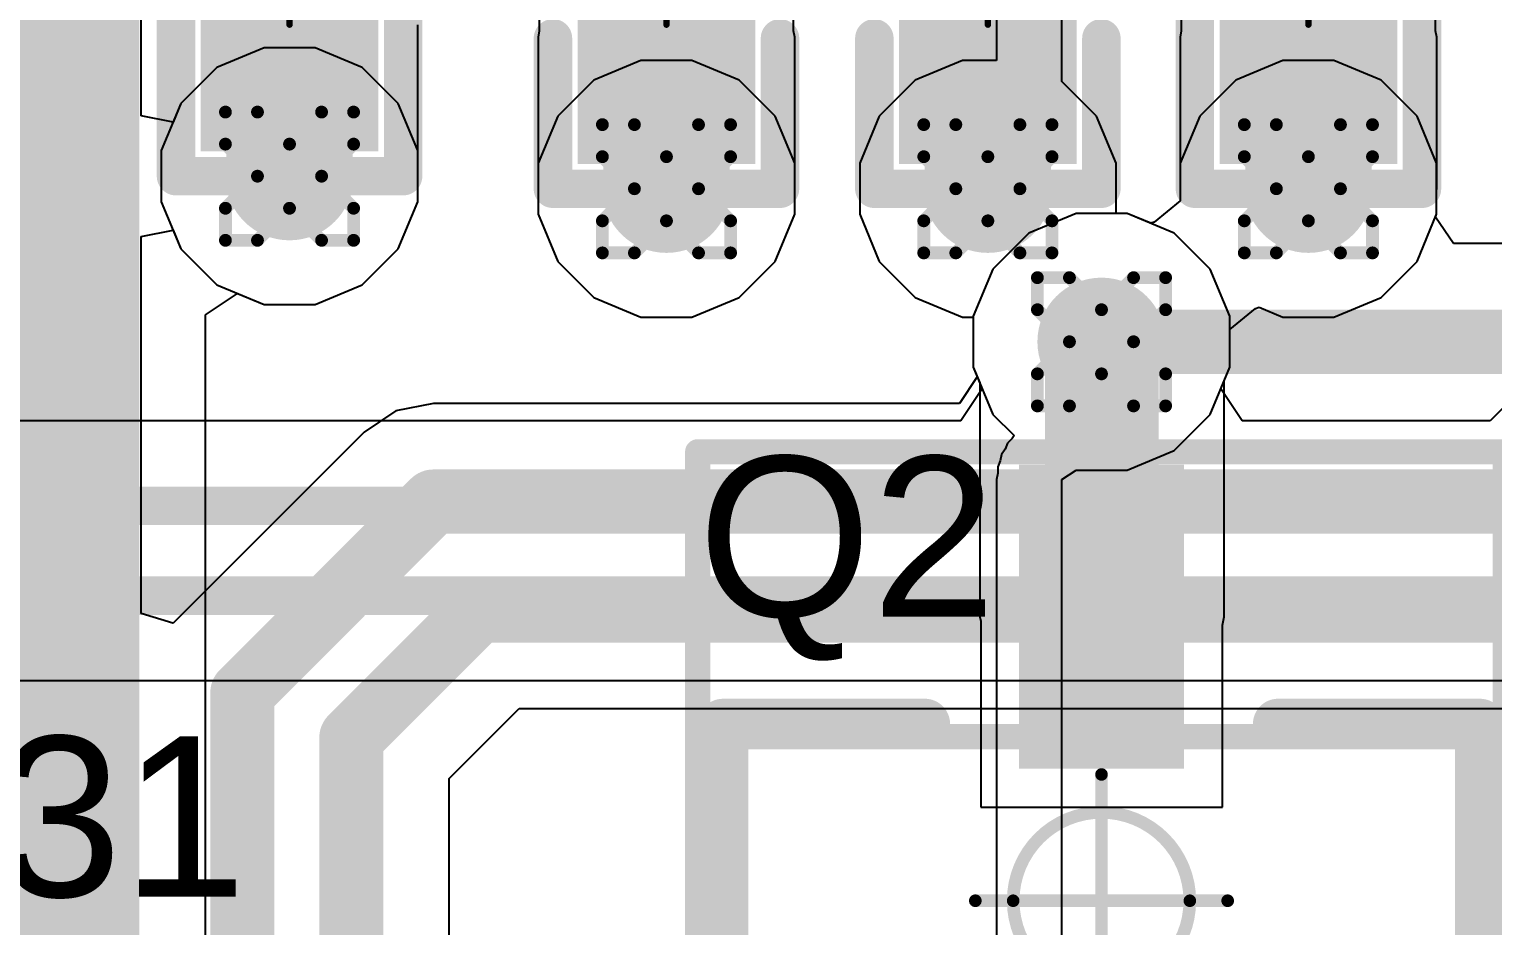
# Model space of a CAD drawing. Header units: inches. Extents: x -0.5 to 14, y -0.2 to 4.7.
# Drawn here: x 0.1242 to 0.3525, y 0.5917 to 0.7315 of the extents above; entities that cross this region are included whole.
import ezdxf

# ---------------------------------------------------------------- set-up
doc = ezdxf.new("R2010")
doc.units = ezdxf.units.IN
doc.header["$MEASUREMENT"] = 0
for name, color, linetype in [('Bottom Layer', 5, 'Continuous'), ('Drill Drawing', 1, 'Continuous'), ('GND', 16, 'Continuous'), ('Mechanical 13', 56, 'Continuous'), ('Mechanical 15', 56, 'Continuous'), ('POWER', 76, 'Continuous'), ('Top Layer', 1, 'Continuous'), ('Top Overlay', 2, 'Continuous'), ('Top Paste', 8, 'Continuous'), ('Top Solder', 216, 'Continuous'), ('Via Holes', 16, 'Continuous')]:
    doc.layers.add(name, color=color, linetype=linetype)
doc.styles.add('Arial', font='', dxfattribs={"height": 0.2})
doc.styles.get('Arial').set_extended_font_data('Arial')

# ---------------------------------------------------------------- blocks, each defined once
blk = doc.blocks.new('SOT23_3L_23')
at = {"layer": 'Top Layer'}
for points in [[(0.00886, 0.02461), (-0.00886, 0.02461), (-0.00886, 0.06398), (0.00886, 0.06398)], [(-0.02854, -0.06469), (-0.04626, -0.06469), (-0.04626, -0.02531), (-0.02854, -0.02531)], [(0.04626, -0.06469), (0.02854, -0.06469), (0.02854, -0.02531), (0.04626, -0.02531)]]:
    blk.add_hatch(color=1, dxfattribs=at).paths.add_polyline_path(points)
at = {"layer": 'Top Paste'}
for points in [[(0.00886, 0.02461), (-0.00886, 0.02461), (-0.00886, 0.06398), (0.00886, 0.06398)], [(-0.02854, -0.06469), (-0.04626, -0.06469), (-0.04626, -0.02531), (-0.02854, -0.02531)], [(0.04626, -0.06469), (0.02854, -0.06469), (0.02854, -0.02531), (0.04626, -0.02531)]]:
    blk.add_hatch(color=8, dxfattribs=at).paths.add_polyline_path(points)
at = {"layer": 'Top Solder'}
for points in [[(0.01286, 0.02061), (-0.01286, 0.02061), (-0.01286, 0.06798), (0.01286, 0.06798)], [(-0.02454, -0.06869), (-0.05026, -0.06869), (-0.05026, -0.02131), (-0.02454, -0.02131)], [(0.05026, -0.06869), (0.02454, -0.06869), (0.02454, -0.02131), (0.05026, -0.02131)]]:
    blk.add_hatch(color=216, dxfattribs=at).paths.add_polyline_path(points)
at = {"layer": 'Mechanical 13', "const_width": 0.00394}
for points in [[(-0.05906, 0.02559), (0.05906, 0.02559)], [(-0.05906, -0.02559), (-0.05906, 0.02559)], [(0.05906, -0.02559), (0.05906, 0.02559)], [(-0.05906, -0.02559), (0.05906, -0.02559)]]:
    blk.add_lwpolyline(points, dxfattribs=at)
at = {"layer": 'Mechanical 13', "const_width": 0.00197}
for points in [[(-0.06004, 0.02559, 1), (-0.05807, 0.02559, 1)], [(-0.06004, 0.02559, 1), (-0.05807, 0.02559, 1)], [(0.05807, 0.02559, 1), (0.06004, 0.02559, 1)], [(0.05807, 0.02559, 1), (0.06004, 0.02559, 1)], [(-0.06004, -0.02559, 1), (-0.05807, -0.02559, 1)], [(-0.06004, -0.02559, 1), (-0.05807, -0.02559, 1)], [(0.05807, -0.02559, 1), (0.06004, -0.02559, 1)], [(0.05807, -0.02559, 1), (0.06004, -0.02559, 1)]]:
    blk.add_lwpolyline(points, format="xyb", close=True, dxfattribs=at)
at = {"layer": 'Mechanical 15'}
for points, const_width in [([(-0.06299, 0.07), (0.06299, 0.07)], 0.00394), ([(-0.06299, -0.07), (-0.06299, 0.07)], 0.00394), ([(0.06299, -0.07), (0.06299, 0.07)], 0.00394), ([(0, -0.01969), (0, 0.01969)], 0.00197), ([(-0.01969, 0), (0.01969, 0)], 0.00197), ([(-0.06299, -0.07), (0.06299, -0.07)], 0.00394)]:
    blk.add_lwpolyline(points, dxfattribs=dict(at, const_width=const_width))
for points, const_width in [([(-0.06398, 0.07, 1), (-0.06201, 0.07, 1)], 0.00197), ([(-0.06398, 0.07, 1), (-0.06201, 0.07, 1)], 0.00197), ([(0.06201, 0.07, 1), (0.06398, 0.07, 1)], 0.00197), ([(0.06201, 0.07, 1), (0.06398, 0.07, 1)], 0.00197), ([(-0.00049, 0.01969, 1), (0.00049, 0.01969, 1)], 0.000984), ([(0.01378, 0, 1), (-0.01378, 0, 1)], 0.00197), ([(-0.02018, 0, 1), (-0.01919, 0, 1)], 0.000984), ([(-0.01427, 0, 1), (-0.01329, 0, 1)], 0.000984), ([(0.01329, 0, 1), (0.01427, 0, 1)], 0.000984), ([(0.01919, 0, 1), (0.02018, 0, 1)], 0.000984), ([(-0.00049, -0.01969, 1), (0.00049, -0.01969, 1)], 0.000984), ([(-0.06398, -0.07, 1), (-0.06201, -0.07, 1)], 0.00197), ([(-0.06398, -0.07, 1), (-0.06201, -0.07, 1)], 0.00197), ([(0.06201, -0.07, 1), (0.06398, -0.07, 1)], 0.00197), ([(0.06201, -0.07, 1), (0.06398, -0.07, 1)], 0.00197)]:
    blk.add_lwpolyline(points, format="xyb", close=True, dxfattribs=dict(at, const_width=const_width))
at = {"layer": 'Top Overlay', "const_width": 0.00787}
for points in [[(-0.05906, -0.01181), (-0.05906, 0.02756)], [(-0.05906, 0.02756), (-0.02756, 0.02756)], [(0.02756, 0.02756), (0.05906, 0.02756)], [(0.05906, -0.01181), (0.05906, 0.02756)]]:
    blk.add_lwpolyline(points, dxfattribs=at)
at = {"layer": 'Top Overlay'}
for points, const_width in [([(-0.06102, 0.02756, 1), (-0.05709, 0.02756, 1)], 0.00394), ([(-0.06102, 0.02756, 1), (-0.05709, 0.02756, 1)], 0.00394), ([(-0.02953, 0.02756, 1), (-0.02559, 0.02756, 1)], 0.00394), ([(0.02559, 0.02756, 1), (0.02953, 0.02756, 1)], 0.00394), ([(0.05709, 0.02756, 1), (0.06102, 0.02756, 1)], 0.00394), ([(0.05709, 0.02756, 1), (0.06102, 0.02756, 1)], 0.00394), ([(-0.06102, -0.01181, 1), (-0.05709, -0.01181, 1)], 0.00394), ([(0.05709, -0.01181, 1), (0.06102, -0.01181, 1)], 0.00394), ([(-0.05807, -0.06, 1), (-0.06791, -0.06, 1)], 0.00984), ([(-0.07037, -0.06, 1), (-0.06545, -0.06, 1)], 0.00492), ([(-0.06053, -0.06, 1), (-0.05561, -0.06, 1)], 0.00492)]:
    blk.add_lwpolyline(points, format="xyb", close=True, dxfattribs=dict(at, const_width=const_width))
blk = doc.blocks.new('R_0402_L_26')
at = {"layer": 'Top Layer'}
for points in [[(-0.02363, 0.00984), (-0.00788, 0.00984), (-0.00788, -0.00985), (-0.02363, -0.00985)], [(0.00984, 0.00984), (0.02559, 0.00984), (0.02559, -0.00985), (0.00984, -0.00985)]]:
    blk.add_hatch(color=1, dxfattribs=at).paths.add_polyline_path(points)
at = {"layer": 'Top Paste'}
for points in [[(-0.02363, 0.00984), (-0.00788, 0.00984), (-0.00788, -0.00985), (-0.02363, -0.00985)], [(0.00984, 0.00984), (0.02559, 0.00984), (0.02559, -0.00985), (0.00984, -0.00985)]]:
    blk.add_hatch(color=8, dxfattribs=at).paths.add_polyline_path(points)
at = {"layer": 'Top Solder'}
for points in [[(-0.02763, 0.01384), (-0.00388, 0.01384), (-0.00388, -0.01385), (-0.02763, -0.01385)], [(0.00584, 0.01384), (0.02959, 0.01384), (0.02959, -0.01385), (0.00584, -0.01385)]]:
    blk.add_hatch(color=216, dxfattribs=at).paths.add_polyline_path(points)
at = {"layer": 'Mechanical 15', "const_width": 0.001}
for points in [[(0, 0.00787), (0, -0.00787)], [(-0.00787, 0), (0.00787, 0)]]:
    blk.add_lwpolyline(points, dxfattribs=at)
at = {"layer": 'Mechanical 15'}
for points, const_width in [([(-0.00025, 0.00787, 1), (0.00025, 0.00787, 1)], 0.0005), ([(0.005, 0, 1), (-0.005, 0, 1)], 0.001), ([(-0.00812, 0, 1), (-0.00762, 0, 1)], 0.0005), ([(-0.00525, 0, 1), (-0.00475, 0, 1)], 0.0005), ([(0.00475, 0, 1), (0.00525, 0, 1)], 0.0005), ([(0.00762, 0, 1), (0.00812, 0, 1)], 0.0005), ([(-0.00025, -0.00787, 1), (0.00025, -0.00787, 1)], 0.0005)]:
    blk.add_lwpolyline(points, format="xyb", close=True, dxfattribs=dict(at, const_width=const_width))
at = {"layer": 'Top Overlay', "const_width": 0.006}
for points in [[(-0.0315, 0.01771), (-0.0315, -0.01772)], [(-0.0315, 0.01771), (0.03346, 0.01771)], [(0.03346, 0.01771), (0.03346, -0.01772)], [(-0.0315, -0.01772), (0.03346, -0.01772)]]:
    blk.add_lwpolyline(points, dxfattribs=at)
at = {"layer": 'Top Overlay', "const_width": 0.003}
for points in [[(-0.033, 0.01771, 1), (-0.03, 0.01771, 1)], [(-0.033, 0.01771, 1), (-0.03, 0.01771, 1)], [(0.03196, 0.01771, 1), (0.03496, 0.01771, 1)], [(0.03196, 0.01771, 1), (0.03496, 0.01771, 1)], [(-0.033, -0.01772, 1), (-0.03, -0.01772, 1)], [(-0.033, -0.01772, 1), (-0.03, -0.01772, 1)], [(0.03196, -0.01772, 1), (0.03496, -0.01772, 1)], [(0.03196, -0.01772, 1), (0.03496, -0.01772, 1)]]:
    blk.add_lwpolyline(points, format="xyb", close=True, dxfattribs=at)
blk = doc.blocks.new('R_0402_L_27')
at = {"layer": 'Top Layer'}
for points in [[(-0.02363, 0.00984), (-0.00788, 0.00984), (-0.00788, -0.00985), (-0.02363, -0.00985)], [(0.00984, 0.00984), (0.02559, 0.00984), (0.02559, -0.00985), (0.00984, -0.00985)]]:
    blk.add_hatch(color=1, dxfattribs=at).paths.add_polyline_path(points)
at = {"layer": 'Top Paste'}
for points in [[(-0.02363, 0.00984), (-0.00788, 0.00984), (-0.00788, -0.00985), (-0.02363, -0.00985)], [(0.00984, 0.00984), (0.02559, 0.00984), (0.02559, -0.00985), (0.00984, -0.00985)]]:
    blk.add_hatch(color=8, dxfattribs=at).paths.add_polyline_path(points)
at = {"layer": 'Top Solder'}
for points in [[(-0.02763, 0.01384), (-0.00388, 0.01384), (-0.00388, -0.01385), (-0.02763, -0.01385)], [(0.00584, 0.01384), (0.02959, 0.01384), (0.02959, -0.01385), (0.00584, -0.01385)]]:
    blk.add_hatch(color=216, dxfattribs=at).paths.add_polyline_path(points)
at = {"layer": 'Mechanical 15', "const_width": 0.001}
for points in [[(0, -0.00787), (0, 0.00787)], [(0.00787, 0), (-0.00787, 0)]]:
    blk.add_lwpolyline(points, dxfattribs=at)
at = {"layer": 'Mechanical 15'}
for points, const_width in [([(-0.00025, 0.00787, 1), (0.00025, 0.00787, 1)], 0.0005), ([(0.005, 0, 1), (-0.005, 0, 1)], 0.001), ([(-0.00812, 0, 1), (-0.00762, 0, 1)], 0.0005), ([(-0.00525, 0, 1), (-0.00475, 0, 1)], 0.0005), ([(0.00475, 0, 1), (0.00525, 0, 1)], 0.0005), ([(0.00762, 0, 1), (0.00812, 0, 1)], 0.0005), ([(-0.00025, -0.00787, 1), (0.00025, -0.00787, 1)], 0.0005)]:
    blk.add_lwpolyline(points, format="xyb", close=True, dxfattribs=dict(at, const_width=const_width))
at = {"layer": 'Top Overlay', "const_width": 0.006}
for points in [[(-0.0315, -0.01772), (-0.0315, 0.01771)], [(0.03346, 0.01771), (-0.0315, 0.01771)], [(0.03346, -0.01772), (0.03346, 0.01771)], [(0.03346, -0.01772), (-0.0315, -0.01772)]]:
    blk.add_lwpolyline(points, dxfattribs=at)
at = {"layer": 'Top Overlay', "const_width": 0.003}
for points in [[(-0.033, 0.01771, 1), (-0.03, 0.01771, 1)], [(-0.033, 0.01771, 1), (-0.03, 0.01771, 1)], [(0.03196, 0.01771, 1), (0.03496, 0.01771, 1)], [(0.03196, 0.01771, 1), (0.03496, 0.01771, 1)], [(-0.033, -0.01772, 1), (-0.03, -0.01772, 1)], [(-0.033, -0.01772, 1), (-0.03, -0.01772, 1)], [(0.03196, -0.01772, 1), (0.03496, -0.01772, 1)], [(0.03196, -0.01772, 1), (0.03496, -0.01772, 1)]]:
    blk.add_lwpolyline(points, format="xyb", close=True, dxfattribs=at)
blk = doc.blocks.new('C_0402_L_28')
at = {"layer": 'Top Layer'}
for points in [[(-0.02559, 0.00984), (-0.00984, 0.00984), (-0.00984, -0.00984), (-0.02559, -0.00984)], [(0.00984, 0.00984), (0.02559, 0.00984), (0.02559, -0.00985), (0.00984, -0.00985)]]:
    blk.add_hatch(color=1, dxfattribs=at).paths.add_polyline_path(points)
at = {"layer": 'Top Paste'}
for points in [[(-0.02559, 0.00984), (-0.00984, 0.00984), (-0.00984, -0.00984), (-0.02559, -0.00984)], [(0.00984, 0.00984), (0.02559, 0.00984), (0.02559, -0.00985), (0.00984, -0.00985)]]:
    blk.add_hatch(color=8, dxfattribs=at).paths.add_polyline_path(points)
at = {"layer": 'Top Solder'}
for points in [[(-0.02959, 0.01384), (-0.00584, 0.01384), (-0.00584, -0.01384), (-0.02959, -0.01384)], [(0.00584, 0.01384), (0.02959, 0.01384), (0.02959, -0.01385), (0.00584, -0.01385)]]:
    blk.add_hatch(color=216, dxfattribs=at).paths.add_polyline_path(points)
at = {"layer": 'Mechanical 15', "const_width": 0.001}
for points in [[(0, -0.00787), (0, 0.00787)], [(0.00787, 0), (-0.00787, 0)]]:
    blk.add_lwpolyline(points, dxfattribs=at)
at = {"layer": 'Mechanical 15'}
for points, const_width in [([(-0.00025, 0.00787, 1), (0.00025, 0.00787, 1)], 0.0005), ([(0.005, 0, 1), (-0.005, 0, 1)], 0.001), ([(-0.00812, 0, 1), (-0.00762, 0, 1)], 0.0005), ([(-0.00525, 0, 1), (-0.00475, 0, 1)], 0.0005), ([(0.00475, 0, 1), (0.00525, 0, 1)], 0.0005), ([(0.00762, 0, 1), (0.00812, 0, 1)], 0.0005), ([(-0.00025, -0.00787, 1), (0.00025, -0.00787, 1)], 0.0005)]:
    blk.add_lwpolyline(points, format="xyb", close=True, dxfattribs=dict(at, const_width=const_width))
at = {"layer": 'Top Overlay', "const_width": 0.006}
for points in [[(-0.01, 0.01771), (-0.03346, 0.01771)], [(-0.03346, -0.01771), (-0.03346, 0.01771)], [(0.03346, 0.01771), (0.01, 0.01771)], [(0.03346, -0.01772), (0.03346, 0.01771)], [(0, -0.006), (0, 0.006)], [(-0.01, -0.01771), (-0.03346, -0.01771)], [(-0.03345, -0.01772), (-0.03346, -0.01771)], [(0.03346, -0.01771), (0.01, -0.01771)]]:
    blk.add_lwpolyline(points, dxfattribs=at)
at = {"layer": 'Top Overlay', "const_width": 0.003}
for points in [[(-0.03496, 0.01771, 1), (-0.03196, 0.01771, 1)], [(-0.03496, 0.01771, 1), (-0.03196, 0.01771, 1)], [(-0.0115, 0.01771, 1), (-0.0085, 0.01771, 1)], [(0.0085, 0.01771, 1), (0.0115, 0.01771, 1)], [(0.03196, 0.01771, 1), (0.03496, 0.01771, 1)], [(0.03196, 0.01771, 1), (0.03496, 0.01771, 1)], [(-0.0015, 0.006, 1), (0.0015, 0.006, 1)], [(-0.0015, -0.006, 1), (0.0015, -0.006, 1)], [(-0.03496, -0.01771, 1), (-0.03196, -0.01771, 1)], [(-0.03496, -0.01771, 1), (-0.03196, -0.01771, 1)], [(-0.03496, -0.01771, 1), (-0.03196, -0.01771, 1)], [(-0.03495, -0.01772, 1), (-0.03195, -0.01772, 1)], [(-0.0115, -0.01771, 1), (-0.0085, -0.01771, 1)], [(0.0085, -0.01771, 1), (0.0115, -0.01771, 1)], [(0.03196, -0.01771, 1), (0.03496, -0.01771, 1)], [(0.03196, -0.01772, 1), (0.03496, -0.01772, 1)]]:
    blk.add_lwpolyline(points, format="xyb", close=True, dxfattribs=at)
blk = doc.blocks.new('C_0402_L_40')
at = {"layer": 'Top Layer'}
for points in [[(-0.02559, 0.00984), (-0.00984, 0.00984), (-0.00984, -0.00984), (-0.02559, -0.00984)], [(0.00984, 0.00984), (0.02559, 0.00984), (0.02559, -0.00985), (0.00984, -0.00985)]]:
    blk.add_hatch(color=1, dxfattribs=at).paths.add_polyline_path(points)
at = {"layer": 'Top Paste'}
for points in [[(-0.02559, 0.00984), (-0.00984, 0.00984), (-0.00984, -0.00984), (-0.02559, -0.00984)], [(0.00984, 0.00984), (0.02559, 0.00984), (0.02559, -0.00985), (0.00984, -0.00985)]]:
    blk.add_hatch(color=8, dxfattribs=at).paths.add_polyline_path(points)
at = {"layer": 'Top Solder'}
for points in [[(-0.02959, 0.01384), (-0.00584, 0.01384), (-0.00584, -0.01384), (-0.02959, -0.01384)], [(0.00584, 0.01384), (0.02959, 0.01384), (0.02959, -0.01385), (0.00584, -0.01385)]]:
    blk.add_hatch(color=216, dxfattribs=at).paths.add_polyline_path(points)
at = {"layer": 'Mechanical 15', "const_width": 0.001}
for points in [[(0, -0.00787), (0, 0.00787)], [(0.00787, 0), (-0.00787, 0)]]:
    blk.add_lwpolyline(points, dxfattribs=at)
at = {"layer": 'Mechanical 15'}
for points, const_width in [([(-0.00025, 0.00787, 1), (0.00025, 0.00787, 1)], 0.0005), ([(0.005, 0, 1), (-0.005, 0, 1)], 0.001), ([(-0.00812, 0, 1), (-0.00762, 0, 1)], 0.0005), ([(-0.00525, 0, 1), (-0.00475, 0, 1)], 0.0005), ([(0.00475, 0, 1), (0.00525, 0, 1)], 0.0005), ([(0.00762, 0, 1), (0.00812, 0, 1)], 0.0005), ([(-0.00025, -0.00787, 1), (0.00025, -0.00787, 1)], 0.0005)]:
    blk.add_lwpolyline(points, format="xyb", close=True, dxfattribs=dict(at, const_width=const_width))
at = {"layer": 'Top Overlay', "const_width": 0.006}
for points in [[(-0.01, 0.01771), (-0.03346, 0.01771)], [(-0.03346, -0.01771), (-0.03346, 0.01771)], [(0.03346, 0.01771), (0.01, 0.01771)], [(0.03346, -0.01772), (0.03346, 0.01771)], [(0, -0.006), (0, 0.006)], [(-0.01, -0.01771), (-0.03346, -0.01771)], [(-0.03345, -0.01772), (-0.03346, -0.01771)], [(0.03346, -0.01771), (0.01, -0.01771)]]:
    blk.add_lwpolyline(points, dxfattribs=at)
at = {"layer": 'Top Overlay', "const_width": 0.003}
for points in [[(-0.03496, 0.01771, 1), (-0.03196, 0.01771, 1)], [(-0.03496, 0.01771, 1), (-0.03196, 0.01771, 1)], [(-0.0115, 0.01771, 1), (-0.0085, 0.01771, 1)], [(0.0085, 0.01771, 1), (0.0115, 0.01771, 1)], [(0.03196, 0.01771, 1), (0.03496, 0.01771, 1)], [(0.03196, 0.01771, 1), (0.03496, 0.01771, 1)], [(-0.0015, 0.006, 1), (0.0015, 0.006, 1)], [(-0.0015, -0.006, 1), (0.0015, -0.006, 1)], [(-0.03496, -0.01771, 1), (-0.03196, -0.01771, 1)], [(-0.03496, -0.01771, 1), (-0.03196, -0.01771, 1)], [(-0.03496, -0.01771, 1), (-0.03196, -0.01771, 1)], [(-0.03495, -0.01772, 1), (-0.03195, -0.01772, 1)], [(-0.0115, -0.01771, 1), (-0.0085, -0.01771, 1)], [(0.0085, -0.01771, 1), (0.0115, -0.01771, 1)], [(0.03196, -0.01771, 1), (0.03496, -0.01771, 1)], [(0.03196, -0.01772, 1), (0.03496, -0.01772, 1)]]:
    blk.add_lwpolyline(points, format="xyb", close=True, dxfattribs=at)

msp = doc.modelspace()

# ---------------------------------------------------------------- hatches: boundary and pattern name
at = {"layer": 'Bottom Layer'}
h = msp.add_hatch(color=5, dxfattribs=at)
edge = h.paths.add_edge_path()
edge.add_arc((0.16479, 0.7086), 0.01, 0, 360)
h = msp.add_hatch(color=5, dxfattribs=at)
edge = h.paths.add_edge_path()
edge.add_arc((0.2236, 0.70664), 0.01, 0, 360)
h = msp.add_hatch(color=5, dxfattribs=at)
edge = h.paths.add_edge_path()
edge.add_arc((0.27374, 0.70664), 0.01, 0, 360)
h = msp.add_hatch(color=5, dxfattribs=at)
edge = h.paths.add_edge_path()
edge.add_arc((0.32375, 0.70664), 0.01, 0, 360)
h = msp.add_hatch(color=5, dxfattribs=at)
edge = h.paths.add_edge_path()
edge.add_arc((0.29147, 0.68278), 0.01, 0, 360)
at = {"layer": 'GND'}
h = msp.add_hatch(color=16, dxfattribs=at)
edge = h.paths.add_edge_path()
edge.add_arc((0.16479, 0.7086), 0.01, 0, 360)
h = msp.add_hatch(color=16, dxfattribs=at)
edge = h.paths.add_edge_path()
edge.add_arc((0.2236, 0.70664), 0.01, 0, 360)
h = msp.add_hatch(color=16, dxfattribs=at)
edge = h.paths.add_edge_path()
edge.add_arc((0.27374, 0.70664), 0.01, 0, 360)
h = msp.add_hatch(color=16, dxfattribs=at)
edge = h.paths.add_edge_path()
edge.add_arc((0.32375, 0.70664), 0.01, 0, 360)
h = msp.add_hatch(color=16, dxfattribs=at)
edge = h.paths.add_edge_path()
edge.add_arc((0.29147, 0.68278), 0.01, 0, 360)
at = {"layer": 'POWER'}
h = msp.add_hatch(color=76, dxfattribs=at)
edge = h.paths.add_edge_path()
edge.add_arc((0.16479, 0.7086), 0.01, 0, 360)
h = msp.add_hatch(color=76, dxfattribs=at)
edge = h.paths.add_edge_path()
edge.add_arc((0.2236, 0.70664), 0.01, 0, 360)
h = msp.add_hatch(color=76, dxfattribs=at)
edge = h.paths.add_edge_path()
edge.add_arc((0.27374, 0.70664), 0.01, 0, 360)
h = msp.add_hatch(color=76, dxfattribs=at)
edge = h.paths.add_edge_path()
edge.add_arc((0.32375, 0.70664), 0.01, 0, 360)
h = msp.add_hatch(color=76, dxfattribs=at)
edge = h.paths.add_edge_path()
edge.add_arc((0.29147, 0.68278), 0.01, 0, 360)
at = {"layer": 'Top Layer'}
for points in [[(0.17464, 0.73222), (0.15495, 0.73222), (0.15495, 0.7086), (0.17464, 0.7086)], [(0.23344, 0.73026), (0.21376, 0.73026), (0.21376, 0.70664), (0.23344, 0.70664)], [(0.28358, 0.73026), (0.2639, 0.73026), (0.2639, 0.70664), (0.28358, 0.70664)], [(0.3336, 0.73026), (0.31391, 0.73026), (0.31391, 0.70664), (0.3336, 0.70664)], [(0.28268, 0.63991), (0.3004, 0.63991), (0.3004, 0.68278), (0.28268, 0.68278)]]:
    msp.add_hatch(color=1, dxfattribs=at).paths.add_polyline_path(points)
h = msp.add_hatch(color=1, dxfattribs=at)
edge = h.paths.add_edge_path()
edge.add_arc((0.16479, 0.7086), 0.01, 0, 360)
h = msp.add_hatch(color=1, dxfattribs=at)
edge = h.paths.add_edge_path()
edge.add_arc((0.2236, 0.70664), 0.01, 0, 360)
h = msp.add_hatch(color=1, dxfattribs=at)
edge = h.paths.add_edge_path()
edge.add_arc((0.27374, 0.70664), 0.01, 0, 360)
h = msp.add_hatch(color=1, dxfattribs=at)
edge = h.paths.add_edge_path()
edge.add_arc((0.32375, 0.70664), 0.01, 0, 360)
h = msp.add_hatch(color=1, dxfattribs=at)
edge = h.paths.add_edge_path()
edge.add_arc((0.29147, 0.68278), 0.01, 0, 360)
at = {"layer": 'Via Holes'}
h = msp.add_hatch(color=7, dxfattribs=at)
edge = h.paths.add_edge_path()
edge.add_arc((0.16479, 0.7086), 0.005, 0, 360)
h = msp.add_hatch(color=7, dxfattribs=at)
edge = h.paths.add_edge_path()
edge.add_arc((0.2236, 0.70664), 0.005, 0, 360)
h = msp.add_hatch(color=7, dxfattribs=at)
edge = h.paths.add_edge_path()
edge.add_arc((0.27374, 0.70664), 0.005, 0, 360)
h = msp.add_hatch(color=7, dxfattribs=at)
edge = h.paths.add_edge_path()
edge.add_arc((0.32375, 0.70664), 0.005, 0, 360)
h = msp.add_hatch(color=7, dxfattribs=at)
edge = h.paths.add_edge_path()
edge.add_arc((0.29147, 0.68278), 0.005, 0, 360)

# ---------------------------------------------------------------- linework, layer by layer
at = {"layer": 'Bottom Layer'}
for p, q in [((0.14163, 0.71801), (0.14163, 0.7622)), ((0.16081, 0.7286), (0.15346, 0.72556)), ((0.16877, 0.7286), (0.16081, 0.7286)), ((0.17612, 0.72556), (0.16877, 0.7286)), ((0.21962, 0.72664), (0.21227, 0.72359)), ((0.22758, 0.72664), (0.21962, 0.72664)), ((0.23493, 0.72359), (0.22758, 0.72664)), ((0.31978, 0.72664), (0.31243, 0.72359)), ((0.32773, 0.72664), (0.31978, 0.72664)), ((0.33508, 0.72359), (0.32773, 0.72664)), ((0.15346, 0.72556), (0.14784, 0.71993)), ((0.18175, 0.71993), (0.17612, 0.72556)), ((0.21227, 0.72359), (0.20664, 0.71797)), ((0.24055, 0.71797), (0.23493, 0.72359)), ((0.31243, 0.72359), (0.3068, 0.71797)), ((0.34071, 0.71797), (0.33508, 0.72359)), ((0.14784, 0.71993), (0.14663, 0.71701)), ((0.18479, 0.71258), (0.18175, 0.71993)), ((0.14663, 0.71701), (0.14163, 0.71801)), ((0.20664, 0.71797), (0.2036, 0.71062)), ((0.2436, 0.71062), (0.24055, 0.71797)), ((0.3068, 0.71797), (0.30375, 0.71062)), ((0.34375, 0.71062), (0.34071, 0.71797)), ((0.18479, 0.70462), (0.18479, 0.71258)), ((0.2036, 0.71062), (0.2036, 0.70266)), ((0.2436, 0.70266), (0.2436, 0.71062)), ((0.30375, 0.71062), (0.30375, 0.70476)), ((0.34375, 0.70266), (0.34375, 0.71062)), ((0.18175, 0.69727), (0.18479, 0.70462)), ((0.30375, 0.70476), (0.29971, 0.70143)), ((0.2036, 0.70266), (0.20664, 0.69531)), ((0.24055, 0.69531), (0.2436, 0.70266)), ((0.2875, 0.70278), (0.28015, 0.69974)), ((0.29545, 0.70278), (0.2875, 0.70278)), ((0.29914, 0.70126), (0.29545, 0.70278)), ((0.29971, 0.70143), (0.29914, 0.70126)), ((0.34358, 0.70223), (0.34375, 0.70266)), ((0.34636, 0.69808), (0.34358, 0.70223)), ((0.14163, 0.69919), (0.14663, 0.70019)), ((0.14163, 0.64042), (0.14163, 0.69919)), ((0.14663, 0.70019), (0.14784, 0.69727)), ((0.28015, 0.69974), (0.27452, 0.69411)), ((0.14784, 0.69727), (0.15346, 0.69165)), ((0.17612, 0.69165), (0.18175, 0.69727)), ((0.38799, 0.69808), (0.34636, 0.69808)), ((0.20664, 0.69531), (0.21227, 0.68968)), ((0.23493, 0.68968), (0.24055, 0.69531)), ((0.27452, 0.69411), (0.27147, 0.68676)), ((0.15346, 0.69165), (0.16081, 0.6886)), ((0.16877, 0.6886), (0.17612, 0.69165)), ((0.21227, 0.68968), (0.21962, 0.68664)), ((0.22758, 0.68664), (0.23493, 0.68968)), ((0.16081, 0.6886), (0.16877, 0.6886)), ((0.21962, 0.68664), (0.22758, 0.68664)), ((0.27147, 0.68676), (0.27147, 0.6788)), ((0.27147, 0.6788), (0.27209, 0.67732)), ((0.27209, 0.67732), (0.26931, 0.67316)), ((0.18138, 0.672), (0.17642, 0.66868)), ((0.18724, 0.67316), (0.18138, 0.672)), ((0.26931, 0.67316), (0.18724, 0.67316)), ((0.17642, 0.66868), (0.14663, 0.63889)), ((0.14657, 0.63889), (0.14163, 0.64042)), ((0.14663, 0.63889), (0.14657, 0.63889)), ((0.18972, 0.61469), (0.20061, 0.62558)), ((0.20061, 0.62558), (0.39787, 0.62558)), ((0.18972, 0.3588), (0.18972, 0.61469))]:
    msp.add_line(p, q, dxfattribs=at)
at = {"layer": 'Bottom Layer', "const_width": 0.01}
for points in [[(0.12634, 0.31011), (0.12634, 0.76854)], [(0.29147, 0.68278), (0.39432, 0.68278)], [(0.15743, 0.62806), (0.18724, 0.65787)], [(0.18724, 0.65787), (0.40869, 0.65787)], [(0.17443, 0.62102), (0.19428, 0.64087)], [(0.19428, 0.64087), (0.40869, 0.64087)], [(0.15743, 0.34743), (0.15743, 0.62806)], [(0.17443, 0.35247), (0.17443, 0.62102)]]:
    msp.add_lwpolyline(points, dxfattribs=at)
at = {"layer": 'Bottom Layer', "const_width": 0.005}
for points in [[(0.28897, 0.68278, 1), (0.29397, 0.68278, 1)], [(0.18474, 0.65787, 1), (0.18974, 0.65787, 1)], [(0.18474, 0.65787, 1), (0.18974, 0.65787, 1)], [(0.19178, 0.64087, 1), (0.19678, 0.64087, 1)], [(0.19178, 0.64087, 1), (0.19678, 0.64087, 1)], [(0.15493, 0.62806, 1), (0.15993, 0.62806, 1)], [(0.15493, 0.62806, 1), (0.15993, 0.62806, 1)], [(0.17193, 0.62102, 1), (0.17693, 0.62102, 1)], [(0.17193, 0.62102, 1), (0.17693, 0.62102, 1)]]:
    msp.add_lwpolyline(points, format="xyb", close=True, dxfattribs=at)
at = {"layer": 'Drill Drawing', "const_width": 0.002}
for points in [[(0.15479, 0.7136), (0.15479, 0.7186)], [(0.15479, 0.7186), (0.15979, 0.7186)], [(0.15979, 0.7186), (0.16479, 0.7136)], [(0.16479, 0.7136), (0.16979, 0.7186)], [(0.16979, 0.7186), (0.17479, 0.7186)], [(0.17479, 0.7136), (0.17479, 0.7186)], [(0.2136, 0.71164), (0.2136, 0.71664)], [(0.2136, 0.71664), (0.2186, 0.71664)], [(0.2186, 0.71664), (0.2236, 0.71164)], [(0.2236, 0.71164), (0.2286, 0.71664)], [(0.2286, 0.71664), (0.2336, 0.71664)], [(0.2336, 0.71164), (0.2336, 0.71664)], [(0.26374, 0.71164), (0.26374, 0.71664)], [(0.26374, 0.71664), (0.26874, 0.71664)], [(0.26874, 0.71664), (0.27374, 0.71164)], [(0.27374, 0.71164), (0.27874, 0.71664)], [(0.27874, 0.71664), (0.28374, 0.71664)], [(0.28374, 0.71164), (0.28374, 0.71664)], [(0.31375, 0.71164), (0.31375, 0.71664)], [(0.31375, 0.71664), (0.31875, 0.71664)], [(0.31875, 0.71664), (0.32375, 0.71164)], [(0.32375, 0.71164), (0.32875, 0.71664)], [(0.32875, 0.71664), (0.33375, 0.71664)], [(0.33375, 0.71164), (0.33375, 0.71664)], [(0.15479, 0.7136), (0.15979, 0.7086)], [(0.16979, 0.7086), (0.17479, 0.7136)], [(0.2136, 0.71164), (0.2186, 0.70664)], [(0.2286, 0.70664), (0.2336, 0.71164)], [(0.26374, 0.71164), (0.26874, 0.70664)], [(0.27874, 0.70664), (0.28374, 0.71164)], [(0.31375, 0.71164), (0.31875, 0.70664)], [(0.32875, 0.70664), (0.33375, 0.71164)], [(0.15479, 0.7036), (0.15979, 0.7086)], [(0.16979, 0.7086), (0.17479, 0.7036)], [(0.2136, 0.70164), (0.2186, 0.70664)], [(0.2286, 0.70664), (0.2336, 0.70164)], [(0.26374, 0.70164), (0.26874, 0.70664)], [(0.27874, 0.70664), (0.28374, 0.70164)], [(0.31375, 0.70164), (0.31875, 0.70664)], [(0.32875, 0.70664), (0.33375, 0.70164)], [(0.15479, 0.6986), (0.15479, 0.7036)], [(0.15979, 0.6986), (0.16479, 0.7036)], [(0.16479, 0.7036), (0.16979, 0.6986)], [(0.17479, 0.6986), (0.17479, 0.7036)], [(0.2136, 0.69664), (0.2136, 0.70164)], [(0.2186, 0.69664), (0.2236, 0.70164)], [(0.2236, 0.70164), (0.2286, 0.69664)], [(0.2336, 0.69664), (0.2336, 0.70164)], [(0.26374, 0.69664), (0.26374, 0.70164)], [(0.26874, 0.69664), (0.27374, 0.70164)], [(0.27374, 0.70164), (0.27874, 0.69664)], [(0.28374, 0.69664), (0.28374, 0.70164)], [(0.31375, 0.69664), (0.31375, 0.70164)], [(0.31875, 0.69664), (0.32375, 0.70164)], [(0.32375, 0.70164), (0.32875, 0.69664)], [(0.33375, 0.69664), (0.33375, 0.70164)], [(0.15479, 0.6986), (0.15979, 0.6986)], [(0.16979, 0.6986), (0.17479, 0.6986)], [(0.2136, 0.69664), (0.2186, 0.69664)], [(0.2286, 0.69664), (0.2336, 0.69664)], [(0.26374, 0.69664), (0.26874, 0.69664)], [(0.27874, 0.69664), (0.28374, 0.69664)], [(0.31375, 0.69664), (0.31875, 0.69664)], [(0.32875, 0.69664), (0.33375, 0.69664)], [(0.28147, 0.68778), (0.28147, 0.69278)], [(0.28147, 0.69278), (0.28647, 0.69278)], [(0.28647, 0.69278), (0.29147, 0.68778)], [(0.29147, 0.68778), (0.29647, 0.69278)], [(0.29647, 0.69278), (0.30147, 0.69278)], [(0.30147, 0.68778), (0.30147, 0.69278)], [(0.28147, 0.68778), (0.28647, 0.68278)], [(0.29647, 0.68278), (0.30147, 0.68778)], [(0.28147, 0.67778), (0.28647, 0.68278)], [(0.29647, 0.68278), (0.30147, 0.67778)], [(0.28147, 0.67278), (0.28147, 0.67778)], [(0.28647, 0.67278), (0.29147, 0.67778)], [(0.29147, 0.67778), (0.29647, 0.67278)], [(0.30147, 0.67278), (0.30147, 0.67778)], [(0.28147, 0.67278), (0.28647, 0.67278)], [(0.29647, 0.67278), (0.30147, 0.67278)]]:
    msp.add_lwpolyline(points, dxfattribs=at)
at = {"layer": 'Drill Drawing', "const_width": 0.001}
for points in [[(0.15429, 0.7186, 1), (0.15529, 0.7186, 1)], [(0.15429, 0.7186, 1), (0.15529, 0.7186, 1)], [(0.15929, 0.7186, 1), (0.16029, 0.7186, 1)], [(0.15929, 0.7186, 1), (0.16029, 0.7186, 1)], [(0.16929, 0.7186, 1), (0.17029, 0.7186, 1)], [(0.16929, 0.7186, 1), (0.17029, 0.7186, 1)], [(0.17429, 0.7186, 1), (0.17529, 0.7186, 1)], [(0.17429, 0.7186, 1), (0.17529, 0.7186, 1)], [(0.2131, 0.71664, 1), (0.2141, 0.71664, 1)], [(0.2131, 0.71664, 1), (0.2141, 0.71664, 1)], [(0.2181, 0.71664, 1), (0.2191, 0.71664, 1)], [(0.2181, 0.71664, 1), (0.2191, 0.71664, 1)], [(0.2281, 0.71664, 1), (0.2291, 0.71664, 1)], [(0.2281, 0.71664, 1), (0.2291, 0.71664, 1)], [(0.2331, 0.71664, 1), (0.2341, 0.71664, 1)], [(0.2331, 0.71664, 1), (0.2341, 0.71664, 1)], [(0.26324, 0.71664, 1), (0.26424, 0.71664, 1)], [(0.26324, 0.71664, 1), (0.26424, 0.71664, 1)], [(0.26824, 0.71664, 1), (0.26924, 0.71664, 1)], [(0.26824, 0.71664, 1), (0.26924, 0.71664, 1)], [(0.27824, 0.71664, 1), (0.27924, 0.71664, 1)], [(0.27824, 0.71664, 1), (0.27924, 0.71664, 1)], [(0.28324, 0.71664, 1), (0.28424, 0.71664, 1)], [(0.28324, 0.71664, 1), (0.28424, 0.71664, 1)], [(0.31325, 0.71664, 1), (0.31425, 0.71664, 1)], [(0.31325, 0.71664, 1), (0.31425, 0.71664, 1)], [(0.31825, 0.71664, 1), (0.31925, 0.71664, 1)], [(0.31825, 0.71664, 1), (0.31925, 0.71664, 1)], [(0.32825, 0.71664, 1), (0.32925, 0.71664, 1)], [(0.32825, 0.71664, 1), (0.32925, 0.71664, 1)], [(0.33325, 0.71664, 1), (0.33425, 0.71664, 1)], [(0.33325, 0.71664, 1), (0.33425, 0.71664, 1)], [(0.15429, 0.7136, 1), (0.15529, 0.7136, 1)], [(0.15429, 0.7136, 1), (0.15529, 0.7136, 1)], [(0.16429, 0.7136, 1), (0.16529, 0.7136, 1)], [(0.16429, 0.7136, 1), (0.16529, 0.7136, 1)], [(0.17429, 0.7136, 1), (0.17529, 0.7136, 1)], [(0.17429, 0.7136, 1), (0.17529, 0.7136, 1)], [(0.2131, 0.71164, 1), (0.2141, 0.71164, 1)], [(0.2131, 0.71164, 1), (0.2141, 0.71164, 1)], [(0.2231, 0.71164, 1), (0.2241, 0.71164, 1)], [(0.2231, 0.71164, 1), (0.2241, 0.71164, 1)], [(0.2331, 0.71164, 1), (0.2341, 0.71164, 1)], [(0.2331, 0.71164, 1), (0.2341, 0.71164, 1)], [(0.26324, 0.71164, 1), (0.26424, 0.71164, 1)], [(0.26324, 0.71164, 1), (0.26424, 0.71164, 1)], [(0.27324, 0.71164, 1), (0.27424, 0.71164, 1)], [(0.27324, 0.71164, 1), (0.27424, 0.71164, 1)], [(0.28324, 0.71164, 1), (0.28424, 0.71164, 1)], [(0.28324, 0.71164, 1), (0.28424, 0.71164, 1)], [(0.31325, 0.71164, 1), (0.31425, 0.71164, 1)], [(0.31325, 0.71164, 1), (0.31425, 0.71164, 1)], [(0.32325, 0.71164, 1), (0.32425, 0.71164, 1)], [(0.32325, 0.71164, 1), (0.32425, 0.71164, 1)], [(0.33325, 0.71164, 1), (0.33425, 0.71164, 1)], [(0.33325, 0.71164, 1), (0.33425, 0.71164, 1)], [(0.15929, 0.7086, 1), (0.16029, 0.7086, 1)], [(0.15929, 0.7086, 1), (0.16029, 0.7086, 1)], [(0.16929, 0.7086, 1), (0.17029, 0.7086, 1)], [(0.16929, 0.7086, 1), (0.17029, 0.7086, 1)], [(0.2181, 0.70664, 1), (0.2191, 0.70664, 1)], [(0.2181, 0.70664, 1), (0.2191, 0.70664, 1)], [(0.2281, 0.70664, 1), (0.2291, 0.70664, 1)], [(0.2281, 0.70664, 1), (0.2291, 0.70664, 1)], [(0.26824, 0.70664, 1), (0.26924, 0.70664, 1)], [(0.26824, 0.70664, 1), (0.26924, 0.70664, 1)], [(0.27824, 0.70664, 1), (0.27924, 0.70664, 1)], [(0.27824, 0.70664, 1), (0.27924, 0.70664, 1)], [(0.31825, 0.70664, 1), (0.31925, 0.70664, 1)], [(0.31825, 0.70664, 1), (0.31925, 0.70664, 1)], [(0.32825, 0.70664, 1), (0.32925, 0.70664, 1)], [(0.32825, 0.70664, 1), (0.32925, 0.70664, 1)], [(0.15429, 0.7036, 1), (0.15529, 0.7036, 1)], [(0.15429, 0.7036, 1), (0.15529, 0.7036, 1)], [(0.16429, 0.7036, 1), (0.16529, 0.7036, 1)], [(0.16429, 0.7036, 1), (0.16529, 0.7036, 1)], [(0.17429, 0.7036, 1), (0.17529, 0.7036, 1)], [(0.17429, 0.7036, 1), (0.17529, 0.7036, 1)], [(0.2131, 0.70164, 1), (0.2141, 0.70164, 1)], [(0.2131, 0.70164, 1), (0.2141, 0.70164, 1)], [(0.2231, 0.70164, 1), (0.2241, 0.70164, 1)], [(0.2231, 0.70164, 1), (0.2241, 0.70164, 1)], [(0.2331, 0.70164, 1), (0.2341, 0.70164, 1)], [(0.2331, 0.70164, 1), (0.2341, 0.70164, 1)], [(0.26324, 0.70164, 1), (0.26424, 0.70164, 1)], [(0.26324, 0.70164, 1), (0.26424, 0.70164, 1)], [(0.27324, 0.70164, 1), (0.27424, 0.70164, 1)], [(0.27324, 0.70164, 1), (0.27424, 0.70164, 1)], [(0.28324, 0.70164, 1), (0.28424, 0.70164, 1)], [(0.28324, 0.70164, 1), (0.28424, 0.70164, 1)], [(0.31325, 0.70164, 1), (0.31425, 0.70164, 1)], [(0.31325, 0.70164, 1), (0.31425, 0.70164, 1)], [(0.32325, 0.70164, 1), (0.32425, 0.70164, 1)], [(0.32325, 0.70164, 1), (0.32425, 0.70164, 1)], [(0.33325, 0.70164, 1), (0.33425, 0.70164, 1)], [(0.33325, 0.70164, 1), (0.33425, 0.70164, 1)], [(0.15429, 0.6986, 1), (0.15529, 0.6986, 1)], [(0.15429, 0.6986, 1), (0.15529, 0.6986, 1)], [(0.15929, 0.6986, 1), (0.16029, 0.6986, 1)], [(0.15929, 0.6986, 1), (0.16029, 0.6986, 1)], [(0.16929, 0.6986, 1), (0.17029, 0.6986, 1)], [(0.16929, 0.6986, 1), (0.17029, 0.6986, 1)], [(0.17429, 0.6986, 1), (0.17529, 0.6986, 1)], [(0.17429, 0.6986, 1), (0.17529, 0.6986, 1)], [(0.2131, 0.69664, 1), (0.2141, 0.69664, 1)], [(0.2131, 0.69664, 1), (0.2141, 0.69664, 1)], [(0.2181, 0.69664, 1), (0.2191, 0.69664, 1)], [(0.2181, 0.69664, 1), (0.2191, 0.69664, 1)], [(0.2281, 0.69664, 1), (0.2291, 0.69664, 1)], [(0.2281, 0.69664, 1), (0.2291, 0.69664, 1)], [(0.2331, 0.69664, 1), (0.2341, 0.69664, 1)], [(0.2331, 0.69664, 1), (0.2341, 0.69664, 1)], [(0.26324, 0.69664, 1), (0.26424, 0.69664, 1)], [(0.26324, 0.69664, 1), (0.26424, 0.69664, 1)], [(0.26824, 0.69664, 1), (0.26924, 0.69664, 1)], [(0.26824, 0.69664, 1), (0.26924, 0.69664, 1)], [(0.27824, 0.69664, 1), (0.27924, 0.69664, 1)], [(0.27824, 0.69664, 1), (0.27924, 0.69664, 1)], [(0.28324, 0.69664, 1), (0.28424, 0.69664, 1)], [(0.28324, 0.69664, 1), (0.28424, 0.69664, 1)], [(0.31325, 0.69664, 1), (0.31425, 0.69664, 1)], [(0.31325, 0.69664, 1), (0.31425, 0.69664, 1)], [(0.31825, 0.69664, 1), (0.31925, 0.69664, 1)], [(0.31825, 0.69664, 1), (0.31925, 0.69664, 1)], [(0.32825, 0.69664, 1), (0.32925, 0.69664, 1)], [(0.32825, 0.69664, 1), (0.32925, 0.69664, 1)], [(0.33325, 0.69664, 1), (0.33425, 0.69664, 1)], [(0.33325, 0.69664, 1), (0.33425, 0.69664, 1)], [(0.28097, 0.69278, 1), (0.28197, 0.69278, 1)], [(0.28097, 0.69278, 1), (0.28197, 0.69278, 1)], [(0.28597, 0.69278, 1), (0.28697, 0.69278, 1)], [(0.28597, 0.69278, 1), (0.28697, 0.69278, 1)], [(0.29597, 0.69278, 1), (0.29697, 0.69278, 1)], [(0.29597, 0.69278, 1), (0.29697, 0.69278, 1)], [(0.30097, 0.69278, 1), (0.30197, 0.69278, 1)], [(0.30097, 0.69278, 1), (0.30197, 0.69278, 1)], [(0.28097, 0.68778, 1), (0.28197, 0.68778, 1)], [(0.28097, 0.68778, 1), (0.28197, 0.68778, 1)], [(0.29097, 0.68778, 1), (0.29197, 0.68778, 1)], [(0.29097, 0.68778, 1), (0.29197, 0.68778, 1)], [(0.30097, 0.68778, 1), (0.30197, 0.68778, 1)], [(0.30097, 0.68778, 1), (0.30197, 0.68778, 1)], [(0.28597, 0.68278, 1), (0.28697, 0.68278, 1)], [(0.28597, 0.68278, 1), (0.28697, 0.68278, 1)], [(0.29597, 0.68278, 1), (0.29697, 0.68278, 1)], [(0.29597, 0.68278, 1), (0.29697, 0.68278, 1)], [(0.28097, 0.67778, 1), (0.28197, 0.67778, 1)], [(0.28097, 0.67778, 1), (0.28197, 0.67778, 1)], [(0.29097, 0.67778, 1), (0.29197, 0.67778, 1)], [(0.29097, 0.67778, 1), (0.29197, 0.67778, 1)], [(0.30097, 0.67778, 1), (0.30197, 0.67778, 1)], [(0.30097, 0.67778, 1), (0.30197, 0.67778, 1)], [(0.28097, 0.67278, 1), (0.28197, 0.67278, 1)], [(0.28097, 0.67278, 1), (0.28197, 0.67278, 1)], [(0.28597, 0.67278, 1), (0.28697, 0.67278, 1)], [(0.28597, 0.67278, 1), (0.28697, 0.67278, 1)], [(0.29597, 0.67278, 1), (0.29697, 0.67278, 1)], [(0.29597, 0.67278, 1), (0.29697, 0.67278, 1)], [(0.30097, 0.67278, 1), (0.30197, 0.67278, 1)], [(0.30097, 0.67278, 1), (0.30197, 0.67278, 1)]]:
    msp.add_lwpolyline(points, format="xyb", close=True, dxfattribs=at)
at = {"layer": 'GND'}
for p, q in [((0.16081, 0.7286), (0.15346, 0.72556)), ((0.16877, 0.7286), (0.16081, 0.7286)), ((0.17612, 0.72556), (0.16877, 0.7286)), ((0.21962, 0.72664), (0.21227, 0.72359)), ((0.22758, 0.72664), (0.21962, 0.72664)), ((0.23493, 0.72359), (0.22758, 0.72664)), ((0.31978, 0.72664), (0.31243, 0.72359)), ((0.32773, 0.72664), (0.31978, 0.72664)), ((0.33508, 0.72359), (0.32773, 0.72664)), ((0.15346, 0.72556), (0.14784, 0.71993)), ((0.18175, 0.71993), (0.17612, 0.72556)), ((0.21227, 0.72359), (0.20664, 0.71797)), ((0.24055, 0.71797), (0.23493, 0.72359)), ((0.31243, 0.72359), (0.3068, 0.71797)), ((0.34071, 0.71797), (0.33508, 0.72359)), ((0.14784, 0.71993), (0.14479, 0.71258)), ((0.18479, 0.71258), (0.18175, 0.71993)), ((0.20664, 0.71797), (0.2036, 0.71062)), ((0.2436, 0.71062), (0.24055, 0.71797)), ((0.3068, 0.71797), (0.30375, 0.71062)), ((0.34375, 0.71062), (0.34071, 0.71797)), ((0.3968, 0.71512), (0.35213, 0.67045)), ((0.14479, 0.71258), (0.14479, 0.70462)), ((0.18479, 0.70462), (0.18479, 0.71258)), ((0.2036, 0.71062), (0.2036, 0.70266)), ((0.2436, 0.70266), (0.2436, 0.71062)), ((0.30375, 0.71062), (0.30375, 0.70476)), ((0.34375, 0.70266), (0.34375, 0.71062)), ((0.14479, 0.70462), (0.14784, 0.69727)), ((0.18175, 0.69727), (0.18479, 0.70462)), ((0.30375, 0.70476), (0.29971, 0.70143)), ((0.2036, 0.70266), (0.20664, 0.69531)), ((0.24055, 0.69531), (0.2436, 0.70266)), ((0.2875, 0.70278), (0.28015, 0.69974)), ((0.29545, 0.70278), (0.2875, 0.70278)), ((0.29914, 0.70126), (0.29545, 0.70278)), ((0.29971, 0.70143), (0.29914, 0.70126)), ((0.34071, 0.69531), (0.34375, 0.70266)), ((0.28015, 0.69974), (0.27452, 0.69411)), ((0.14784, 0.69727), (0.15346, 0.69165)), ((0.17612, 0.69165), (0.18175, 0.69727)), ((0.20664, 0.69531), (0.21227, 0.68968)), ((0.23493, 0.68968), (0.24055, 0.69531)), ((0.27452, 0.69411), (0.27147, 0.68676)), ((0.33508, 0.68968), (0.34071, 0.69531)), ((0.15346, 0.69165), (0.16081, 0.6886)), ((0.16877, 0.6886), (0.17612, 0.69165)), ((0.21227, 0.68968), (0.21962, 0.68664)), ((0.22758, 0.68664), (0.23493, 0.68968)), ((0.32773, 0.68664), (0.33508, 0.68968)), ((0.16081, 0.6886), (0.16877, 0.6886)), ((0.31147, 0.68467), (0.31552, 0.68799)), ((0.31552, 0.68799), (0.31609, 0.68816)), ((0.31609, 0.68816), (0.31978, 0.68664)), ((0.21962, 0.68664), (0.22758, 0.68664)), ((0.27147, 0.68676), (0.27147, 0.6788)), ((0.31978, 0.68664), (0.32773, 0.68664)), ((0.31147, 0.6788), (0.31147, 0.68467)), ((0.27147, 0.6788), (0.27286, 0.67545)), ((0.31009, 0.67545), (0.31147, 0.6788)), ((0.27286, 0.67545), (0.26952, 0.67045)), ((0.31343, 0.67045), (0.31009, 0.67545)), ((0.26952, 0.67045), (0.0122, 0.67045)), ((0.35213, 0.67045), (0.31343, 0.67045)), ((0.01957, 0.62994), (0.36383, 0.62994))]:
    msp.add_line(p, q, dxfattribs=at)
at = {"layer": 'GND', "const_width": 0.006}
for points in [[(0.00671, 0.6572), (0.35762, 0.6572)], [(0.0007, 0.6432), (0.36383, 0.6432)]]:
    msp.add_lwpolyline(points, dxfattribs=at)
at = {"layer": 'POWER'}
for p, q in [((0.28529, 0.72337), (0.28529, 0.8897)), ((0.2751, 0.884), (0.2751, 0.72664)), ((0.26976, 0.72664), (0.26241, 0.72359)), ((0.2751, 0.72664), (0.26976, 0.72664)), ((0.26241, 0.72359), (0.25678, 0.71797)), ((0.29069, 0.71797), (0.28529, 0.72337)), ((0.25678, 0.71797), (0.25374, 0.71062)), ((0.29374, 0.71062), (0.29069, 0.71797)), ((0.25374, 0.71062), (0.25374, 0.70266)), ((0.29374, 0.70278), (0.29374, 0.71062)), ((0.25374, 0.70266), (0.25678, 0.69531)), ((0.29545, 0.70278), (0.29374, 0.70278)), ((0.3028, 0.69974), (0.29545, 0.70278)), ((0.30843, 0.69411), (0.3028, 0.69974)), ((0.25678, 0.69531), (0.26241, 0.68968)), ((0.31147, 0.68676), (0.30843, 0.69411)), ((0.26241, 0.68968), (0.26976, 0.68664)), ((0.26976, 0.68664), (0.27147, 0.68664)), ((0.27147, 0.68664), (0.27147, 0.6788)), ((0.31147, 0.6788), (0.31147, 0.68676)), ((0.27147, 0.6788), (0.27452, 0.67145)), ((0.30843, 0.67145), (0.31147, 0.6788)), ((0.27452, 0.67145), (0.27783, 0.66814)), ((0.3028, 0.66583), (0.30843, 0.67145)), ((0.27682, 0.66697), (0.27643, 0.66605)), ((0.27753, 0.66768), (0.27682, 0.66697)), ((0.27783, 0.66814), (0.27753, 0.66768)), ((0.27587, 0.66521), (0.27568, 0.66423)), ((0.27643, 0.66605), (0.27587, 0.66521)), ((0.29545, 0.66278), (0.3028, 0.66583)), ((0.27529, 0.6623), (0.2751, 0.66131)), ((0.27568, 0.66423), (0.27529, 0.6633)), ((0.27529, 0.6633), (0.27529, 0.6623)), ((0.28529, 0.66131), (0.2875, 0.66278)), ((0.2875, 0.66278), (0.29545, 0.66278)), ((0.2751, 0.66131), (0.2751, 0.53254)), ((0.28529, 0.29981), (0.28529, 0.66131))]:
    msp.add_line(p, q, dxfattribs=at)
at = {"layer": 'Top Layer'}
for p, q in [((0.30391, 0.75486), (0.30391, 0.73124)), ((0.3436, 0.73124), (0.3436, 0.75486)), ((0.24344, 0.73124), (0.24344, 0.73994)), ((0.20376, 0.73974), (0.20376, 0.73124)), ((0.18483, 0.7086), (0.18483, 0.73222)), ((0.20376, 0.73124), (0.20356, 0.73026)), ((0.24364, 0.73026), (0.24344, 0.73124)), ((0.30391, 0.73124), (0.30372, 0.73026)), ((0.34379, 0.73026), (0.3436, 0.73124)), ((0.20356, 0.73026), (0.20356, 0.70664)), ((0.24364, 0.70664), (0.24364, 0.73026)), ((0.30372, 0.73026), (0.30372, 0.70664)), ((0.34379, 0.70664), (0.34379, 0.73026)), ((0.18479, 0.70841), (0.18483, 0.7086)), ((0.18479, 0.70462), (0.18479, 0.70841)), ((0.20356, 0.70664), (0.2036, 0.70645)), ((0.2036, 0.70645), (0.2036, 0.70266)), ((0.2436, 0.70645), (0.24364, 0.70664)), ((0.2436, 0.70266), (0.2436, 0.70645)), ((0.30372, 0.70664), (0.30375, 0.70645)), ((0.30375, 0.70645), (0.30375, 0.70476)), ((0.34375, 0.70645), (0.34379, 0.70664)), ((0.34375, 0.70266), (0.34375, 0.70645)), ((0.18175, 0.69727), (0.18479, 0.70462)), ((0.30375, 0.70476), (0.29971, 0.70143)), ((0.2036, 0.70266), (0.20664, 0.69531)), ((0.24055, 0.69531), (0.2436, 0.70266)), ((0.2875, 0.70278), (0.28015, 0.69974)), ((0.29545, 0.70278), (0.2875, 0.70278)), ((0.29914, 0.70126), (0.29545, 0.70278)), ((0.29971, 0.70143), (0.29914, 0.70126)), ((0.34071, 0.69531), (0.34375, 0.70266)), ((0.28015, 0.69974), (0.27452, 0.69411)), ((0.17612, 0.69165), (0.18175, 0.69727)), ((0.20664, 0.69531), (0.21227, 0.68968)), ((0.23493, 0.68968), (0.24055, 0.69531)), ((0.27452, 0.69411), (0.27147, 0.68676)), ((0.33508, 0.68968), (0.34071, 0.69531)), ((0.15166, 0.68698), (0.15666, 0.69032)), ((0.15666, 0.69032), (0.16081, 0.6886)), ((0.16877, 0.6886), (0.17612, 0.69165)), ((0.21227, 0.68968), (0.21962, 0.68664)), ((0.22758, 0.68664), (0.23493, 0.68968)), ((0.32773, 0.68664), (0.33508, 0.68968)), ((0.16081, 0.6886), (0.16877, 0.6886)), ((0.31147, 0.68467), (0.31552, 0.68799)), ((0.31552, 0.68799), (0.31609, 0.68816)), ((0.31609, 0.68816), (0.31978, 0.68664)), ((0.15166, 0.41119), (0.15166, 0.68698)), ((0.21962, 0.68664), (0.22758, 0.68664)), ((0.27147, 0.68676), (0.27147, 0.6788)), ((0.31978, 0.68664), (0.32773, 0.68664)), ((0.31147, 0.6788), (0.31147, 0.68467)), ((0.27147, 0.6788), (0.27248, 0.67637)), ((0.31059, 0.67667), (0.31147, 0.6788)), ((0.27248, 0.67637), (0.27248, 0.63991)), ((0.31059, 0.63991), (0.31059, 0.67667)), ((0.27248, 0.63991), (0.27262, 0.63924)), ((0.31033, 0.63861), (0.31059, 0.63991)), ((0.27262, 0.63924), (0.27262, 0.61023)), ((0.31033, 0.61023), (0.31033, 0.63861)), ((0.27262, 0.61023), (0.31033, 0.61023))]:
    msp.add_line(p, q, dxfattribs=at)
at = {"layer": 'Top Layer', "const_width": 0.012}
msp.add_lwpolyline([(0.13535, 0.41119), (0.13535, 1.03)], dxfattribs=at)

# ---------------------------------------------------------------- block references
for name, p, rotation in [('R_0402_L_26', (0.16479, 0.7401), 90), ('C_0402_L_40', (0.2236, 0.7401), 270), ('C_0402_L_28', (0.27374, 0.7401), 270), ('R_0402_L_27', (0.32376, 0.7401), 270)]:
    msp.add_blockref(name, p, dxfattribs=dict(rotation=rotation))
msp.add_blockref('SOT23_3L_23', (0.29147, 0.59562))

# ---------------------------------------------------------------- texts
at = {"layer": 'Top Overlay', "style": 'Arial'}
for s, p in [('Q2', (0.22848, 0.63991)), ('C31', (0.09402, 0.59625))]:
    msp.add_text(s, height=0.025, dxfattribs=at).set_placement(p)

doc.saveas('drawing.dxf')
